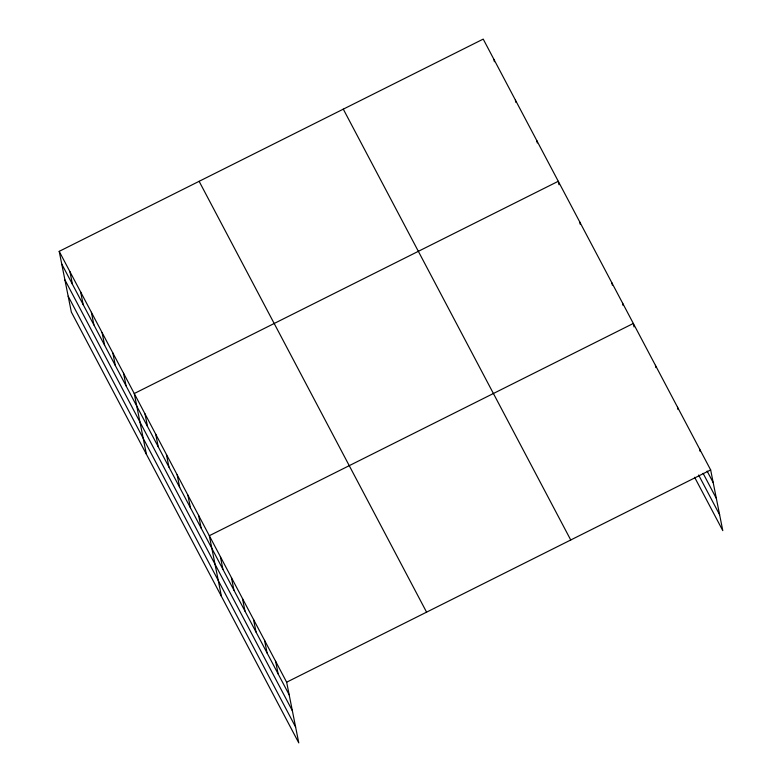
<?xml version="1.0" encoding="UTF-8"?>
<svg xmlns="http://www.w3.org/2000/svg" width="782" height="782" viewBox="0 0 782 782"><rect width="100%" height="100%" fill="white"/><g stroke="black" fill="none" stroke-linecap="round" stroke-linejoin="round"><path stroke-width="1.17" d="M59.207 251.354L286.652 682.197L298.783 742.9L71.338 312.057L59.207 251.354L483.217 39.1L710.662 469.943L722.793 530.646L694.621 477.284M286.652 682.197L710.662 469.943M707.114 471.087L713.194 482.602M703.106 473.345L716.361 498.457M698.639 475.036L719.626 514.791M343.288 109.138L570.743 539.991M199.127 181.307L426.581 612.15M61.729 264.003L289.184 694.846M64.906 279.858L292.351 710.711M68.171 296.202L295.616 727.045M699.616 449.015L700.076 451.322M677.525 407.168L677.984 409.465M655.424 365.311L655.883 367.608M634.026 326.905L633.332 323.455L209.322 535.709L221.453 596.412M622.609 303.142L623.068 305.449M611.886 282.83L612.345 285.137M579.716 221.902L580.176 224.199M558.964 184.728L558.28 181.277L134.26 393.532L146.39 454.234M536.833 140.652L537.293 142.959M515.387 100.037L515.846 102.334M493.941 59.412L494.4 61.71M275.606 661.269L278.138 673.928M264.56 640.341L267.082 652.999M253.515 619.412L256.037 632.071M242.459 598.484L244.991 611.143M231.413 577.556L233.945 590.214M220.368 556.637L222.899 569.286M198.599 515.397L201.13 528.055M187.875 495.084L190.407 507.743M177.152 474.772L179.684 487.43M166.429 454.459L168.961 467.118M155.706 434.147L158.238 446.805M144.983 413.844L147.515 426.493M123.536 373.219L126.068 385.878M112.813 352.907L115.345 365.565M102.09 332.594L104.622 345.253M91.377 312.282L93.899 324.941M80.654 291.969L83.175 304.628M69.93 271.657L72.452 284.316"/></g></svg>
